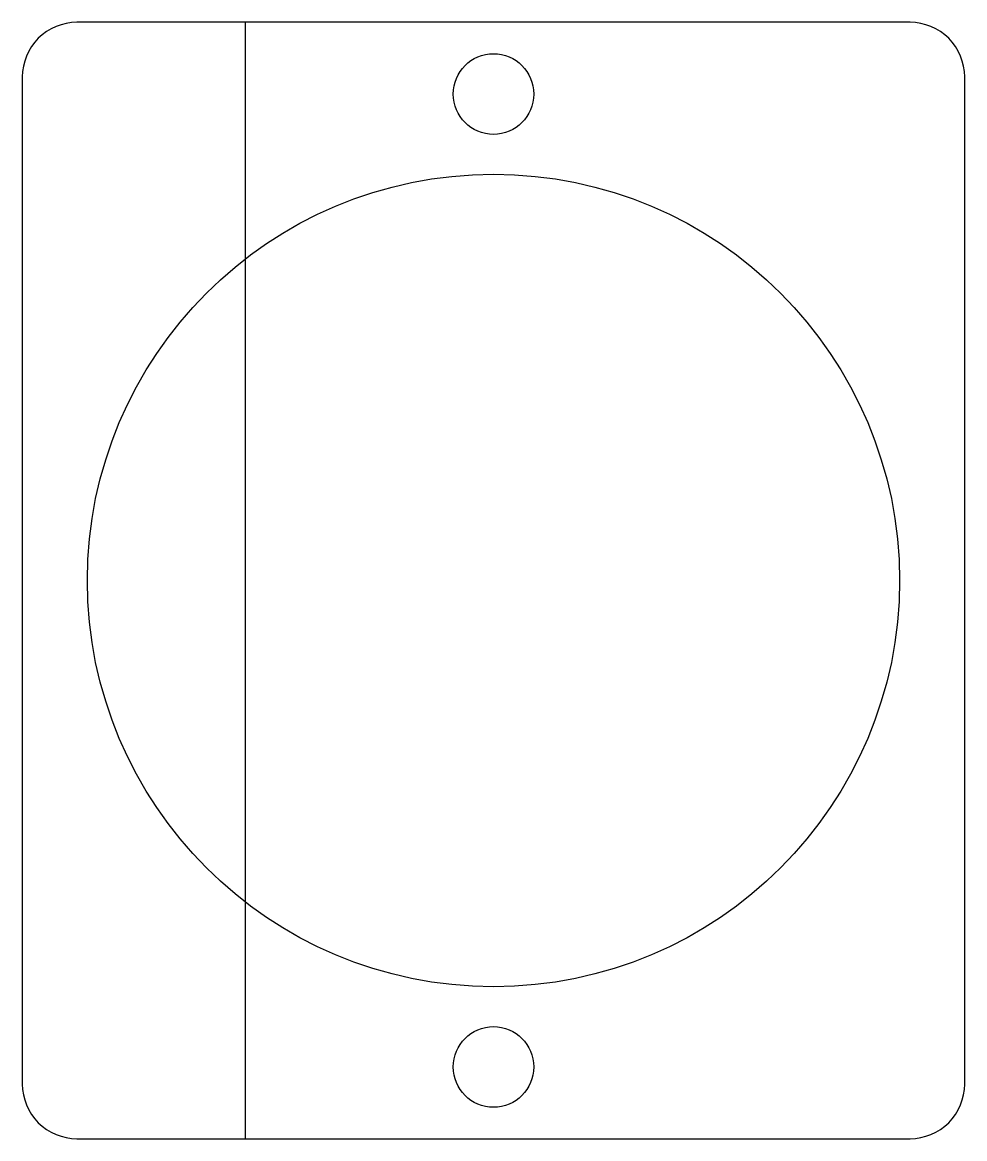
# Model space of a CAD drawing. Header units: millimetres. Extents: x -38 to 38, y -45 to 45.
import ezdxf

# ---------------------------------------------------------------- set-up
doc = ezdxf.new("R2010")
doc.units = ezdxf.units.MM
doc.layers.get('0').update_dxf_attribs({"linetype": 'CONTINUOUS'})

msp = doc.modelspace()

# ---------------------------------------------------------------- linework, layer by layer
msp.add_line((-20, -45), (-20, 45))
msp.add_lwpolyline([(-38, -40.599, 0.414214), (-33.599, -45), (33.599, -45, 0.414214), (38, -40.599), (38, 40.599, 0.414214), (33.599, 45), (-33.599, 45, 0.414214), (-38, 40.599)], format="xyb", close=True)
for centre, radius in [((0, 39.215), 3.25), ((0, 0), 32.75), ((0, -39.215), 3.25)]:
    msp.add_circle(centre, radius)
for p in [(-20, 45), (-20, -45)]:
    msp.add_point(p)

doc.saveas('drawing.dxf')
